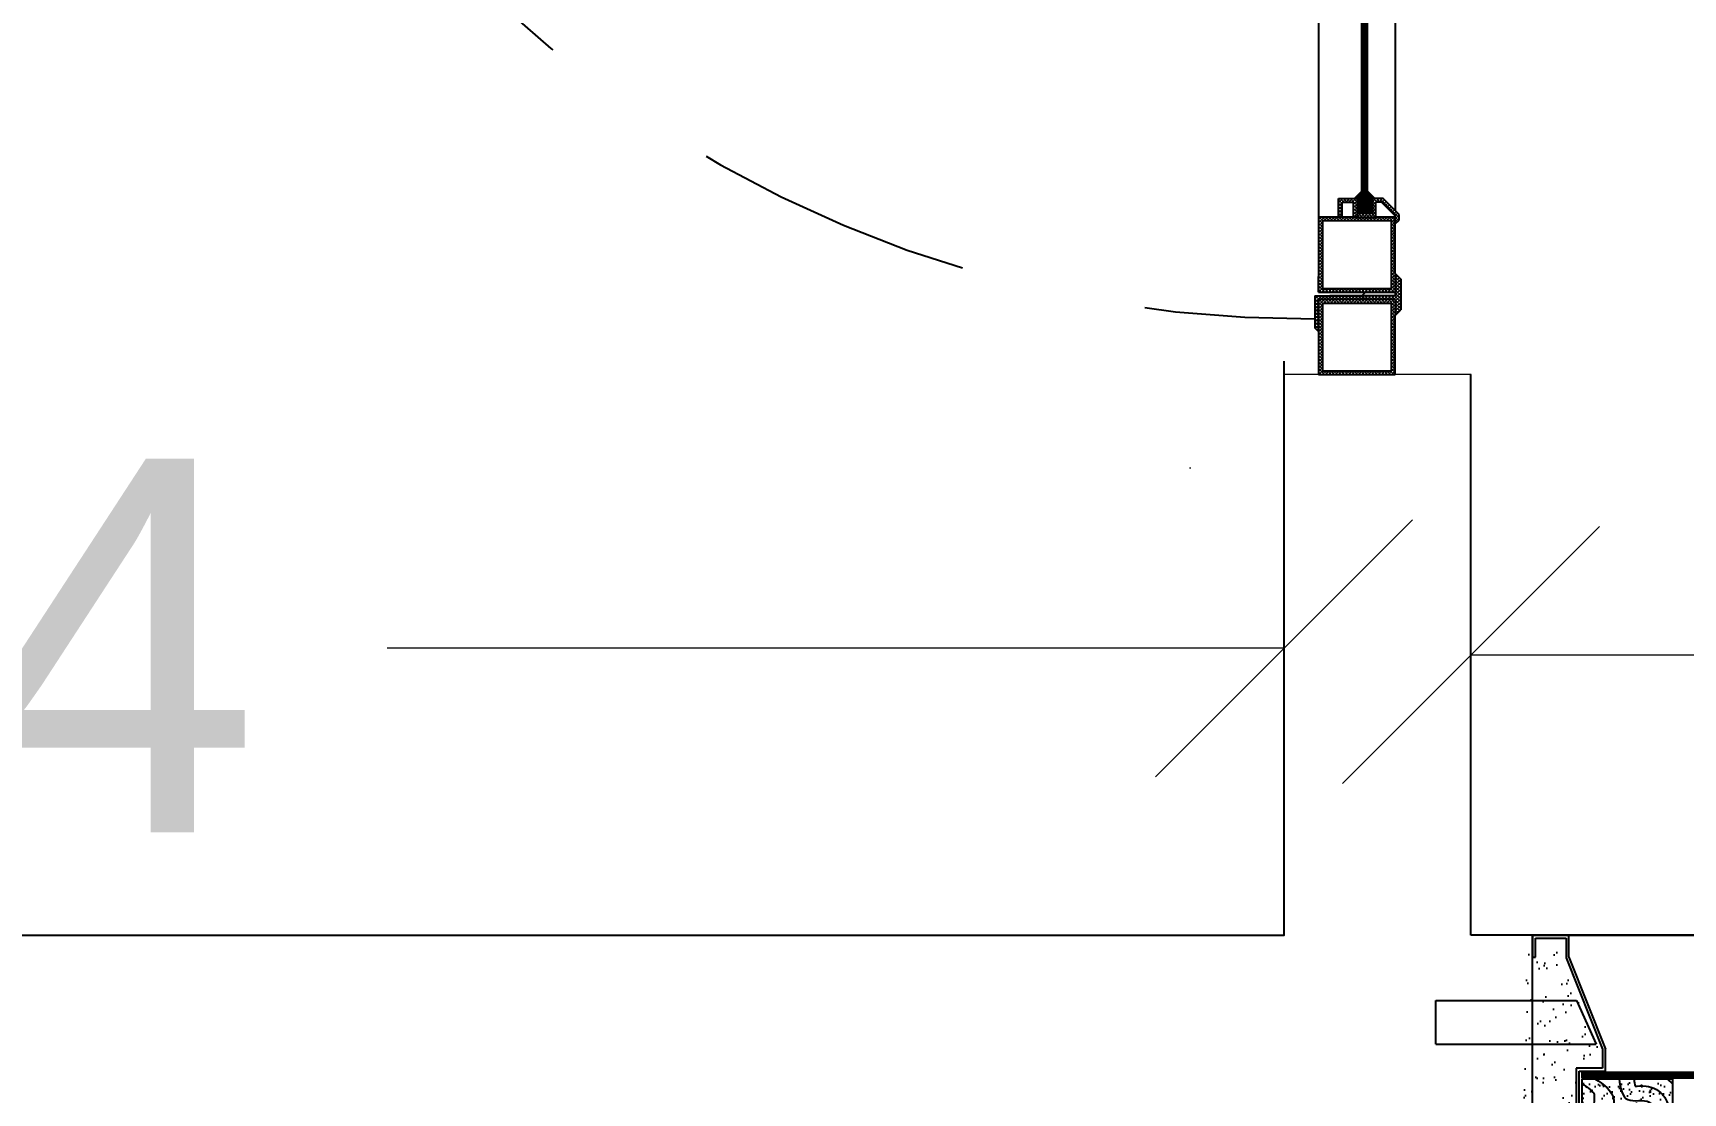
# Model space of a CAD drawing. Header units: metres. Extents: x -355 to 973, y -73 to 238.
# Drawn here: x 499.529 to 500.412, y 214.05 to 214.618 of the extents above; entities that cross this region are included whole.
import ezdxf

# ---------------------------------------------------------------- set-up
doc = ezdxf.new("R2010")
doc.units = ezdxf.units.M
doc.header["$LTSCALE"] = 3
doc.header["$MEASUREMENT"] = 0
doc.linetypes.add('ACAD_ISO02W100', pattern=[15, 12, -3])
doc.linetypes.add('HIDDEN2', pattern=[0.1875, 0.125, -0.0625])
doc.layers.add('05', color=21, linetype='Continuous', lineweight=5)
for name, color, linetype in [('2', 51, 'Continuous'), ('4', 4, 'ACAD_ISO02W100'), ('5', 2, 'Continuous'), ('D-Hatch', 3, 'Continuous'), ('Ditail', 1, 'Continuous')]:
    doc.layers.add(name, color=color, linetype=linetype)
doc.styles.get("Standard").update_dxf_attribs({"font": 'arial.ttf'})
doc.dimstyles.new('ahmad', dxfattribs={"dimtxt": 0.2, "dimasz": 0.1375, "dimexe": 0, "dimexo": 0.0625, "dimgap": 0.09, "dimtad": 0, "dimzin": 0, "dimdsep": 46, "dimtxsty": 'Standard', "dimblk": 'OBLIQUE', "dimcen": 0.09, "dimclrd": 245, "dimclrt": 61, "dimadec": 0, "dimazin": 0, "dimtfac": 1, "dimtofl": 0, "dimtmove": 0, "dimatfit": 3, "dimldrblk": 'OBLIQUE', "dimfxl": 0, "dimfxlon": 1, "dimtolj": 1, "dimtzin": 0, "dimlwd": 13, "dimarcsym": 0})
pattern_1 = [(217.5, (306.5633354, -141.2746786), (0.0002500049, -0.00764708183), [0, -0.0060325, 0, -0.006746875, 0, -0.00644921875]), (187.5, (306.563335, -141.274679), (-0.0070238013, -0.0112003922), [0, -0.003254375, 0, -0.0054371875, 0, -0.00208359375]), (147.5, (306.568217, -141.2746786), (-0.0123592558, -2.2456e-05), [0, -0.001984375, 0, -0.00714375, 0, -0.0093265625]), (137.5, (306.568217, -141.274679), (-0.0119305696, -0.0034832707), [0, -0.0009921875, 0, -0.004683125, 0, -0.0053578125])]

# ---------------------------------------------------------------- blocks, each defined once
blk = doc.blocks.new('ereere')
at = {"layer": 'D-Hatch', "linetype": 'Continuous', "ltscale": 0.1}
h = blk.add_hatch(dxfattribs=at)
h.set_pattern_fill('AR-SAND', color=2, scale=0.0003125, angle=180, style=0)
h.set_pattern_definition([(217.5, (306.563335, -141.274679), (0.0005000098, -0.0152941637), [0, -0.012065, 0, -0.01349375, 0, -0.0128984375]), (187.5, (306.563335, -141.274679), (-0.0140476026, -0.0224007844), [0, -0.00650875, 0, -0.010874375, 0, -0.0041671875]), (147.5, (306.573098, -141.274679), (-0.0247185116, -4.4912e-05), [0, -0.00396875, 0, -0.0142875, 0, -0.018653125]), (137.5, (306.573098, -141.274679), (-0.023861139, -0.0069665414), [0, -0.001984375, 0, -0.00936625, 0, -0.010715625])])
h.paths.add_polyline_path([(193.21465, -173.74811), (193.22872, -173.74811), (193.22872, -173.77545), (193.25059, -173.77545), (193.25059, -173.7653), (193.25215, -173.7653), (193.25215, -173.77702), (193.25666, -173.77702), (193.25666, -173.68327), (193.25215, -173.68327), (193.25215, -173.69499), (193.25059, -173.69499), (193.25059, -173.68483), (193.23419, -173.68483), (193.23419, -173.69533), (193.21465, -173.73795)])
at = {"layer": 'D-Hatch'}
h = blk.add_hatch(dxfattribs=at)
h.set_pattern_fill('AR-SAND', color=1, scale=0.00015625, angle=180, style=0)
h.set_pattern_definition(pattern_1)
edge = h.paths.add_edge_path()
edge.add_spline(control_points=[(193.19714, -173.7577), (193.19588, -173.75769), (193.19395, -173.7575), (193.18978, -173.75796), (193.18784, -173.75833), (193.18369, -173.76076), (193.18229, -173.76245), (193.18048, -173.7653), (193.17994, -173.76656), (193.17884, -173.76923), (193.17836, -173.77042), (193.17786, -173.7713), (193.17767, -173.77152), (193.17721, -173.77192)], knot_values=[0.207475, 0.207475, 0.207475, 0.207475, 0.265787, 0.265787, 0.301433, 0.301433, 0.33708, 0.33708, 0.372726, 0.372726, 0.426688, 0.426688, 0.476539, 0.476539, 0.476539, 0.476539], degree=3, periodic=0)
edge.add_line((193.17721, -173.77192), (193.17721, -173.78119))
edge.add_line((193.17721, -173.78119), (193.1773, -173.78119))
edge.add_spline(control_points=[(193.1773, -173.78119), (193.18013, -173.77954), (193.18593, -173.77616), (193.18783, -173.76302), (193.20363, -173.76813), (193.20508, -173.7587), (193.20581, -173.75385)], knot_values=[0.000761, 0.000761, 0.000761, 0.000761, 0.123708, 0.252477, 0.399323, 0.554146, 0.554146, 0.554146, 0.554146], degree=3, periodic=0)
edge.add_line((193.20581, -173.75385), (193.19791, -173.75385))
edge.add_spline(control_points=[(193.19791, -173.75385), (193.19765, -173.75545), (193.1974, -173.75682), (193.19714, -173.7577)], knot_values=[0.013549, 0.013549, 0.013549, 0.013549, 0.067873, 0.067873, 0.067873, 0.067873], degree=3, periodic=0)
edge = h.paths.add_edge_path(flags=16)
edge.add_spline(control_points=[(193.17721, -173.77192), (193.17767, -173.77152), (193.17786, -173.7713), (193.17836, -173.77042), (193.17884, -173.76923), (193.17994, -173.76656), (193.18048, -173.7653), (193.18229, -173.76245), (193.18369, -173.76076), (193.18784, -173.75833), (193.18978, -173.75796), (193.19395, -173.7575), (193.19588, -173.75769), (193.19714, -173.7577)], knot_values=[0.207475, 0.207475, 0.207475, 0.207475, 0.257327, 0.257327, 0.311288, 0.311288, 0.346935, 0.346935, 0.382581, 0.382581, 0.418228, 0.418228, 0.476539, 0.476539, 0.476539, 0.476539], degree=3, periodic=0)
edge.add_spline(control_points=[(193.19714, -173.7577), (193.1974, -173.75682), (193.19765, -173.75545), (193.19791, -173.75385)], knot_values=[0.013549, 0.013549, 0.013549, 0.013549, 0.067873, 0.067873, 0.067873, 0.067873], degree=3, periodic=0)
edge.add_line((193.19791, -173.75385), (193.18026, -173.75385))
edge.add_spline(control_points=[(193.18026, -173.75385), (193.17936, -173.7545), (193.17852, -173.7552), (193.17761, -173.75611), (193.1774, -173.75632), (193.17721, -173.75653)], knot_values=[0.30723, 0.30723, 0.30723, 0.30723, 0.317654, 0.317654, 0.320823, 0.320823, 0.320823, 0.320823], degree=3, periodic=0)
edge.add_line((193.17721, -173.75653), (193.17721, -173.77192))
edge = h.paths.add_edge_path()
edge.add_spline(control_points=[(193.17721, -173.75653), (193.1774, -173.75632), (193.17761, -173.75611), (193.17852, -173.7552), (193.17936, -173.7545), (193.18026, -173.75385)], knot_values=[0.30723, 0.30723, 0.30723, 0.30723, 0.310399, 0.310399, 0.320823, 0.320823, 0.320823, 0.320823], degree=3, periodic=0)
edge.add_line((193.18026, -173.75385), (193.17721, -173.75385))
edge.add_line((193.17721, -173.75385), (193.17721, -173.75653))
edge = h.paths.add_edge_path()
edge.add_spline(control_points=[(193.22261, -173.78119), (193.22287, -173.78061), (193.2231, -173.78003), (193.22421, -173.77681), (193.22435, -173.77493), (193.22448, -173.77111), (193.22436, -173.77002), (193.22431, -173.76892)], knot_values=[0.248364, 0.248364, 0.248364, 0.248364, 0.25388, 0.25388, 0.279204, 0.279204, 0.314112, 0.314112, 0.314112, 0.314112], degree=3, periodic=0)
edge.add_spline(control_points=[(193.22431, -173.76892), (193.22471, -173.76863), (193.22518, -173.7683), (193.2257, -173.76795)], knot_values=[0.024585, 0.024585, 0.024585, 0.024585, 0.051488, 0.051488, 0.051488, 0.051488], degree=3, periodic=0)
edge.add_line((193.2257, -173.76795), (193.2257, -173.75642))
edge.add_spline(control_points=[(193.22568, -173.75644), (193.22288, -173.75825), (193.2207, -173.75984), (193.21922, -173.76156), (193.21913, -173.76182), (193.219, -173.76269), (193.21917, -173.76464), (193.21929, -173.76873), (193.21932, -173.77023), (193.21843, -173.77371), (193.21748, -173.77571), (193.21462, -173.7786), (193.21302, -173.77939), (193.21035, -173.78033), (193.20919, -173.78052), (193.20555, -173.78097), (193.20347, -173.78091), (193.20155, -173.78108), (193.20116, -173.78114), (193.20088, -173.78119)], knot_values=[0, 0, 0, 0, 0.11577, 0.11577, 0.192459, 0.192459, 0.269149, 0.269149, 0.304241, 0.304241, 0.331039, 0.331039, 0.357837, 0.357837, 0.384634, 0.384634, 0.451421, 0.451421, 0.47355, 0.47355, 0.47355, 0.47355], degree=3, periodic=0)
edge.add_line((193.20088, -173.78119), (193.22261, -173.78119))
edge = h.paths.add_edge_path()
edge.add_line((193.2257, -173.77781), (193.2257, -173.76795))
edge.add_spline(control_points=[(193.2257, -173.76795), (193.22518, -173.7683), (193.22471, -173.76863), (193.22431, -173.76892)], knot_values=[0.024585, 0.024585, 0.024585, 0.024585, 0.051488, 0.051488, 0.051488, 0.051488], degree=3, periodic=0)
edge.add_spline(control_points=[(193.22431, -173.76892), (193.22436, -173.77002), (193.22448, -173.77111), (193.22435, -173.77493), (193.22421, -173.77681), (193.2231, -173.78003), (193.22287, -173.78061), (193.22261, -173.78119)], knot_values=[0.248364, 0.248364, 0.248364, 0.248364, 0.283272, 0.283272, 0.308596, 0.308596, 0.314112, 0.314112, 0.314112, 0.314112], degree=3, periodic=0)
edge.add_line((193.22261, -173.78119), (193.2319, -173.78119))
edge.add_line((193.2319, -173.78119), (193.2319, -173.77781))
edge.add_line((193.2319, -173.77781), (193.2257, -173.77781))
h = blk.add_hatch(dxfattribs=at)
h.set_pattern_fill('AR-SAND', color=1, scale=0.00015625, angle=180, style=0)
h.set_pattern_definition(pattern_1)
edge = h.paths.add_edge_path()
edge.add_spline(control_points=[(193.1773, -173.78119), (193.18013, -173.77954), (193.18593, -173.77616), (193.18783, -173.76302), (193.20363, -173.76813), (193.20508, -173.7587), (193.20581, -173.75385)], knot_values=[0.000761, 0.000761, 0.000761, 0.000761, 0.123708, 0.252477, 0.399323, 0.554146, 0.554146, 0.554146, 0.554146], degree=3, periodic=0)
edge.add_line((193.1773, -173.78119), (193.20088, -173.78119))
edge.add_spline(control_points=[(193.20088, -173.78119), (193.20116, -173.78114), (193.20155, -173.78108), (193.20347, -173.78091), (193.20555, -173.78097), (193.20919, -173.78052), (193.21035, -173.78033), (193.21302, -173.77939), (193.21462, -173.7786), (193.21748, -173.77571), (193.21843, -173.77371), (193.21932, -173.77023), (193.21929, -173.76873), (193.21917, -173.76464), (193.219, -173.76269), (193.21913, -173.76182), (193.21922, -173.76156), (193.2207, -173.75984), (193.22288, -173.75825), (193.22568, -173.75644)], knot_values=[0, 0, 0, 0, 0.022129, 0.022129, 0.088916, 0.088916, 0.115714, 0.115714, 0.142512, 0.142512, 0.169309, 0.169309, 0.204402, 0.204402, 0.281091, 0.281091, 0.35778, 0.35778, 0.47355, 0.47355, 0.47355, 0.47355], degree=3, periodic=0)
edge.add_line((193.2257, -173.75642), (193.2257, -173.75385))
edge.add_line((193.2257, -173.75385), (193.20581, -173.75385))
for p, q in [((193.25215, -173.67702), (192.35215, -173.67702)), ((192.35215, -173.67702), (193.25215, -173.67702))]:
    blk.add_line(p, q)
at = {"layer": 'D-Hatch', "color": 1}
for points, knots in [([(193.18026, -173.75385), (193.17936, -173.7545), (193.17852, -173.7552), (193.17761, -173.75611), (193.1774, -173.75632), (193.17721, -173.75653)], [0.30722961, 0.30722961, 0.30722961, 0.30722961, 0.31765441, 0.31765441, 0.32082332, 0.32082332, 0.32082332, 0.32082332]), ([(193.20581, -173.75385), (193.20508, -173.7587), (193.20363, -173.76813), (193.18783, -173.76302), (193.18593, -173.77616), (193.18013, -173.77954), (193.1773, -173.78119)], [0.0007611, 0.0007611, 0.0007611, 0.0007611, 0.1555834, 0.3024294, 0.4311984, 0.5541457, 0.5541457, 0.5541457, 0.5541457]), ([(193.19714, -173.7577), (193.19588, -173.75769), (193.19395, -173.7575), (193.18978, -173.75796), (193.18784, -173.75833), (193.18369, -173.76076), (193.18229, -173.76245), (193.18048, -173.7653), (193.17994, -173.76656), (193.17884, -173.76923), (193.17836, -173.77042), (193.17786, -173.7713), (193.17767, -173.77152), (193.17721, -173.77192)], [0.2074754, 0.2074754, 0.2074754, 0.2074754, 0.2657866, 0.2657866, 0.3014331, 0.3014331, 0.3370797, 0.3370797, 0.3727263, 0.3727263, 0.4266877, 0.4266877, 0.4765392, 0.4765392, 0.4765392, 0.4765392]), ([(193.22568, -173.75644), (193.22288, -173.75825), (193.2207, -173.75984), (193.21922, -173.76156), (193.21913, -173.76182), (193.219, -173.76269), (193.21917, -173.76464), (193.21929, -173.76873), (193.21932, -173.77023), (193.21843, -173.77371), (193.21748, -173.77571), (193.21462, -173.7786), (193.21302, -173.77939), (193.21035, -173.78033), (193.20919, -173.78052), (193.20555, -173.78097), (193.20347, -173.78091), (193.20155, -173.78108), (193.20116, -173.78114), (193.20088, -173.78119)], [0, 0, 0, 0, 0.1157703, 0.1157703, 0.1924595, 0.1924595, 0.2691487, 0.2691487, 0.3042411, 0.3042411, 0.3310389, 0.3310389, 0.3578367, 0.3578367, 0.3846345, 0.3846345, 0.4514214, 0.4514214, 0.4735504, 0.4735504, 0.4735504, 0.4735504])]:
    blk.add_open_spline(points, degree=3, knots=knots, dxfattribs=at)
blk.add_spline([(193.21876, -173.7538), (193.20863, -173.76532), (193.20811, -173.77526), (193.19448, -173.77813), (193.19082, -173.7811)], degree=3, dxfattribs=at)
blk.add_open_spline([(193.19791, -173.75385), (193.19765, -173.75545), (193.1974, -173.75682), (193.19714, -173.7577)], degree=3, dxfattribs=at)
at = {"layer": 'Ditail', "color": 3}
for p, q in [((193.23262, -173.68874), (193.23262, -173.67702)), ((193.23262, -173.67702), (193.25215, -173.67702)), ((193.25059, -173.67858), (193.23419, -173.67858)), ((193.23419, -173.67858), (193.23419, -173.68908)), ((193.25059, -173.68874), (193.25059, -173.67858)), ((193.25215, -173.67702), (193.25215, -173.68874)), ((193.25215, -173.77702), (193.25215, -173.67702)), ((193.23262, -173.68874), (193.21309, -173.73795)), ((193.23419, -173.68908), (193.21465, -173.73795)), ((193.25215, -173.68874), (193.25059, -173.68874)), ((193.21309, -173.74967), (193.21309, -173.73795)), ((193.21465, -173.73795), (193.21465, -173.74811)), ((193.22715, -173.74967), (193.21309, -173.74967)), ((193.21465, -173.74811), (193.22872, -173.74811)), ((193.22715, -173.77702), (193.22715, -173.74967)), ((193.22872, -173.74811), (193.22872, -173.77545))]:
    blk.add_line(p, q, dxfattribs=at)
at = {"layer": 'Ditail', "color": 1, "linetype": 'HIDDEN2', "ltscale": 0.1}
for p, q in [((193.22864, -173.7119), (193.21799, -173.73533)), ((193.30393, -173.7119), (193.22864, -173.7119)), ((193.30393, -173.73533), (193.30393, -173.7119)), ((193.30393, -173.73533), (193.21799, -173.73533))]:
    blk.add_line(p, q, dxfattribs=at)
at = {"layer": 'Ditail', "color": 2}
for p, q in [((193.2257, -173.75017), (192.3786, -173.75017)), ((193.2257, -173.75329), (192.3786, -173.75329)), ((193.2257, -173.75017), (193.2257, -173.75329))]:
    blk.add_line(p, q, dxfattribs=at)
at = {"layer": 'Ditail', "color": 1}
for p, q in [((193.2257, -173.75095), (192.3786, -173.75095)), ((193.2257, -173.75173), (192.3786, -173.75173)), ((193.2257, -173.75251), (192.3786, -173.75251))]:
    blk.add_line(p, q, dxfattribs=at)
at = {"layer": 'Ditail', "color": 4, "linetype": 'Continuous', "ltscale": 0.1}
for p, q in [((193.17721, -173.75385), (193.17721, -173.78119)), ((193.2257, -173.75385), (193.17721, -173.75385)), ((193.2257, -173.75385), (193.2257, -173.77781))]:
    blk.add_line(p, q, dxfattribs=at)
blk = doc.blocks.new('*X66')
at = {"color": 0}
for p, q in [((20.11, 28.06), (20.12, 28.08)), ((20.47, 31.08), (24.02, 34.62)), ((20.55, 27.62), (21.01, 28.08)), ((20.99, 27.18), (21.89, 28.08)), ((21.35, 31.08), (24.02, 33.74)), ((21.43, 26.74), (22.77, 28.08)), ((21.88, 26.29), (23.66, 28.08)), ((22.24, 31.08), (24.74, 33.58)), ((22.32, 25.85), (24.54, 28.08)), ((22.76, 25.41), (25.43, 28.08)), ((23.12, 31.08), (25.62, 33.58)), ((23.2, 24.97), (26.31, 28.08)), ((24.01, 31.08), (26.51, 33.58)), ((24.69, 25.58), (27.19, 28.08)), ((24.89, 31.08), (27.39, 33.58)), ((25.58, 25.58), (32.02, 32.02)), ((25.77, 31.08), (28.27, 33.58)), ((26.46, 25.58), (32.02, 31.13)), ((26.66, 31.08), (29.16, 33.58)), ((27.34, 25.58), (32.02, 30.25)), ((27.54, 31.08), (30.04, 33.58)), ((28.02, 30.67), (30.93, 33.58)), ((28.02, 29.78), (31.81, 33.58)), ((28.02, 28.9), (32.02, 32.9)), ((28.23, 25.58), (32.02, 29.36)), ((29.11, 25.58), (32.02, 28.48)), ((30, 25.58), (32.02, 27.6)), ((30.88, 25.58), (32.02, 26.71)), ((23.64, 24.53), (24.02, 24.9)), ((31.76, 25.58), (32.02, 25.83))]:
    blk.add_line(p, q, dxfattribs=at)
blk = doc.blocks.new('dfgdfg')
for p, q in [((191.815, -169.4684), (191.815, -170.08423)), ((191.85602, -169.55608), (191.85602, -170.08071))]:
    blk.add_line(p, q)
at = {"layer": '05'}
for p, q in [((191.82617, -170.07421), (191.82553, -170.07484)), ((191.82793, -170.07421), (191.82553, -170.07661)), ((191.82754, -170.07697), (191.82553, -170.07496)), ((191.82754, -170.07637), (191.82553, -170.07838)), ((191.82754, -170.07873), (191.82553, -170.07673)), ((191.82754, -170.07814), (191.82553, -170.08014)), ((191.82754, -170.0805), (191.82553, -170.0785)), ((191.82754, -170.07991), (191.82553, -170.08191)), ((191.82754, -170.08227), (191.82553, -170.08027)), ((191.82855, -170.07621), (191.82655, -170.07421)), ((191.8297, -170.07421), (191.8277, -170.07621)), ((191.83032, -170.07621), (191.82831, -170.07421)), ((191.83147, -170.07421), (191.82946, -170.07621)), ((191.83208, -170.07621), (191.83008, -170.07421)), ((191.83324, -170.07421), (191.83123, -170.07621)), ((191.83555, -170.07791), (191.83185, -170.07421)), ((191.835, -170.07421), (191.833, -170.07621)), ((191.83555, -170.07543), (191.83355, -170.07743)), ((191.83555, -170.0772), (191.83355, -170.0792)), ((191.83555, -170.07968), (191.83355, -170.07768)), ((191.83555, -170.07896), (191.83355, -170.08097)), ((191.83555, -170.08145), (191.83355, -170.07944)), ((191.83555, -170.08073), (191.83355, -170.08273)), ((191.83555, -170.07614), (191.83362, -170.07421)), ((191.83555, -170.07438), (191.83538, -170.07421)), ((191.84384, -170.07421), (191.84357, -170.07448)), ((191.84561, -170.07421), (191.84357, -170.07625)), ((191.84738, -170.07421), (191.84357, -170.07802)), ((191.84557, -170.07733), (191.84357, -170.07532)), ((191.84557, -170.07909), (191.84357, -170.07709)), ((191.84557, -170.07778), (191.84357, -170.07979)), ((191.84557, -170.08086), (191.84357, -170.07886)), ((191.84557, -170.07955), (191.84357, -170.08155)), ((191.84557, -170.08263), (191.84357, -170.08062)), ((191.84623, -170.07621), (191.84422, -170.07421)), ((191.84799, -170.07621), (191.84599, -170.07421)), ((191.84915, -170.07421), (191.84714, -170.07621)), ((191.85802, -170.08447), (191.84776, -170.07421)), ((191.85022, -170.0749), (191.8488, -170.07632)), ((191.8511, -170.07579), (191.84968, -170.07721)), ((191.85199, -170.07667), (191.85057, -170.07809)), ((191.85287, -170.07756), (191.85145, -170.07897)), ((191.85375, -170.07844), (191.85234, -170.07986)), ((191.85464, -170.07932), (191.85322, -170.08074)), ((191.85552, -170.08021), (191.8541, -170.08162)), ((191.81615, -170.08423), (191.815, -170.08538)), ((191.81791, -170.08423), (191.815, -170.08714)), ((191.817, -170.08764), (191.815, -170.08564)), ((191.817, -170.08691), (191.815, -170.08891)), ((191.817, -170.08941), (191.815, -170.08741)), ((191.817, -170.08868), (191.815, -170.09068)), ((191.817, -170.09118), (191.815, -170.08918)), ((191.81736, -170.08623), (191.81535, -170.08423)), ((191.81912, -170.08623), (191.81712, -170.08423)), ((191.81968, -170.08423), (191.81768, -170.08623)), ((191.82089, -170.08623), (191.81889, -170.08423)), ((191.82145, -170.08423), (191.81944, -170.08623)), ((191.82266, -170.08623), (191.82066, -170.08423)), ((191.82322, -170.08423), (191.82121, -170.08623)), ((191.82443, -170.08623), (191.82242, -170.08423)), ((191.82498, -170.08423), (191.82298, -170.08623)), ((191.82619, -170.08623), (191.82419, -170.08423)), ((191.82675, -170.08423), (191.82475, -170.08623)), ((191.82754, -170.08168), (191.82553, -170.08368)), ((191.82754, -170.08404), (191.82553, -170.08203)), ((191.82596, -170.08423), (191.82553, -170.0838)), ((191.82796, -170.08623), (191.82596, -170.08423)), ((191.82852, -170.08423), (191.82652, -170.08623)), ((191.82754, -170.08344), (191.82675, -170.08423)), ((191.82973, -170.08623), (191.82773, -170.08423)), ((191.83029, -170.08423), (191.82828, -170.08623)), ((191.8315, -170.08623), (191.82949, -170.08423)), ((191.83206, -170.08423), (191.83005, -170.08623)), ((191.83327, -170.08623), (191.83126, -170.08423)), ((191.83382, -170.08423), (191.83182, -170.08623)), ((191.83503, -170.08623), (191.83303, -170.08423)), ((191.83555, -170.08322), (191.83355, -170.08121)), ((191.8348, -170.08423), (191.83355, -170.08298)), ((191.83559, -170.08423), (191.83359, -170.08623)), ((191.83555, -170.0825), (191.83382, -170.08423)), ((191.8368, -170.08623), (191.8348, -170.08423)), ((191.83736, -170.08423), (191.83535, -170.08623)), ((191.83583, -170.08222), (191.83555, -170.0825)), ((191.83657, -170.08423), (191.83555, -170.08322)), ((191.83759, -170.08222), (191.83559, -170.08423)), ((191.83833, -170.08423), (191.83633, -170.08222)), ((191.83857, -170.08623), (191.83657, -170.08423)), ((191.83913, -170.08423), (191.83712, -170.08623)), ((191.83936, -170.08222), (191.83736, -170.08423)), ((191.8401, -170.08423), (191.8381, -170.08222)), ((191.84034, -170.08623), (191.83833, -170.08423)), ((191.84089, -170.08423), (191.83889, -170.08623)), ((191.84113, -170.08222), (191.83913, -170.08423)), ((191.84187, -170.08423), (191.83986, -170.08222)), ((191.8421, -170.08623), (191.8401, -170.08423)), ((191.84266, -170.08423), (191.84066, -170.08623)), ((191.8429, -170.08222), (191.84089, -170.08423)), ((191.84364, -170.08423), (191.84163, -170.08222)), ((191.84387, -170.08623), (191.84187, -170.08423)), ((191.84443, -170.08423), (191.84243, -170.08623)), ((191.84557, -170.08132), (191.84266, -170.08423)), ((191.8454, -170.08423), (191.8434, -170.08222)), ((191.84564, -170.08623), (191.84364, -170.08423)), ((191.8462, -170.08423), (191.84419, -170.08623)), ((191.84557, -170.08308), (191.84443, -170.08423)), ((191.84741, -170.08623), (191.8454, -170.08423)), ((191.84797, -170.08423), (191.84596, -170.08623)), ((191.84918, -170.08623), (191.84717, -170.08423)), ((191.84973, -170.08423), (191.84773, -170.08623)), ((191.85094, -170.08623), (191.84894, -170.08423)), ((191.8515, -170.08423), (191.8495, -170.08623)), ((191.85271, -170.08623), (191.85071, -170.08423)), ((191.85327, -170.08423), (191.85126, -170.08623)), ((191.85602, -170.08777), (191.85247, -170.08423)), ((191.85504, -170.08423), (191.85303, -170.08623)), ((191.85602, -170.08501), (191.85401, -170.08702)), ((191.85602, -170.08678), (191.85401, -170.08878)), ((191.85602, -170.08954), (191.85401, -170.08754)), ((191.85602, -170.08855), (191.85401, -170.09055)), ((191.85602, -170.09131), (191.85401, -170.0893)), ((191.85602, -170.086), (191.85424, -170.08423)), ((191.8564, -170.08109), (191.85499, -170.08251)), ((191.85729, -170.08198), (191.85587, -170.08339)), ((191.85602, -170.08424), (191.85601, -170.08423)), ((191.85802, -170.08301), (191.85602, -170.08501)), ((191.85776, -170.08598), (191.85602, -170.08424)), ((191.85802, -170.08478), (191.85602, -170.08678)), ((191.85688, -170.08686), (191.85602, -170.086)), ((191.817, -170.09044), (191.815, -170.09245)), ((191.817, -170.09295), (191.815, -170.09094)), ((191.817, -170.09221), (191.815, -170.09422)), ((191.817, -170.09472), (191.815, -170.09271)), ((191.817, -170.09398), (191.815, -170.09598)), ((191.817, -170.09648), (191.815, -170.09448)), ((191.817, -170.09575), (191.815, -170.09775)), ((191.817, -170.09825), (191.815, -170.09625)), ((191.817, -170.09751), (191.815, -170.09952)), ((191.817, -170.10002), (191.815, -170.09801)), ((191.85602, -170.09032), (191.85401, -170.09232)), ((191.85602, -170.09307), (191.85401, -170.09107)), ((191.85602, -170.09208), (191.85401, -170.09409)), ((191.85602, -170.09484), (191.85401, -170.09284)), ((191.85602, -170.09385), (191.85401, -170.09586)), ((191.85602, -170.09661), (191.85401, -170.09461)), ((191.85602, -170.09562), (191.85401, -170.09762)), ((191.85602, -170.09838), (191.85401, -170.09637)), ((191.85602, -170.09739), (191.85401, -170.09939)), ((191.85602, -170.10015), (191.85401, -170.09814)), ((191.817, -170.09928), (191.815, -170.10129)), ((191.817, -170.10179), (191.815, -170.09978)), ((191.817, -170.10105), (191.815, -170.10305)), ((191.817, -170.10355), (191.815, -170.10155)), ((191.817, -170.10282), (191.815, -170.10482)), ((191.817, -170.10532), (191.815, -170.10332)), ((191.817, -170.10459), (191.815, -170.10659)), ((191.817, -170.10709), (191.815, -170.10509)), ((191.817, -170.10635), (191.815, -170.10836)), ((191.817, -170.10886), (191.815, -170.10685)), ((191.85602, -170.09915), (191.85401, -170.10116)), ((191.85602, -170.10191), (191.85401, -170.09991)), ((191.85602, -170.10092), (191.85401, -170.10293)), ((191.85602, -170.10368), (191.85401, -170.10168)), ((191.85602, -170.10269), (191.85401, -170.10469)), ((191.85602, -170.10545), (191.85401, -170.10345)), ((191.85602, -170.10446), (191.85401, -170.10646)), ((191.85602, -170.10722), (191.85401, -170.10521)), ((191.85602, -170.10623), (191.85401, -170.10823)), ((191.85602, -170.10898), (191.85401, -170.10698)), ((191.817, -170.10812), (191.815, -170.11013)), ((191.817, -170.11063), (191.815, -170.10862)), ((191.817, -170.10989), (191.815, -170.11189)), ((191.817, -170.11239), (191.815, -170.11039)), ((191.817, -170.11166), (191.815, -170.11366)), ((191.817, -170.11416), (191.815, -170.11216)), ((191.817, -170.11342), (191.815, -170.11543)), ((191.817, -170.11593), (191.815, -170.11392)), ((191.817, -170.11519), (191.815, -170.1172)), ((191.817, -170.1177), (191.815, -170.11569)), ((191.85602, -170.10799), (191.85401, -170.11)), ((191.85602, -170.11075), (191.85401, -170.10875)), ((191.85602, -170.10976), (191.85401, -170.11177)), ((191.85602, -170.11252), (191.85401, -170.11052)), ((191.85602, -170.11153), (191.85401, -170.11353)), ((191.85602, -170.11429), (191.85401, -170.11228)), ((191.85602, -170.1133), (191.85401, -170.1153)), ((191.85602, -170.11606), (191.85401, -170.11405)), ((191.85602, -170.11506), (191.85401, -170.11707)), ((191.85602, -170.11782), (191.85401, -170.11582)), ((191.85641, -170.11468), (191.85602, -170.11506)), ((191.85729, -170.11556), (191.85602, -170.11683)), ((191.85902, -170.11906), (191.85602, -170.11606)), ((191.817, -170.11696), (191.815, -170.11896)), ((191.817, -170.11946), (191.815, -170.11746)), ((191.817, -170.11873), (191.815, -170.12073)), ((191.817, -170.12123), (191.815, -170.11923)), ((191.817, -170.1205), (191.815, -170.1225)), ((191.81831, -170.12431), (191.815, -170.121)), ((191.817, -170.12226), (191.815, -170.12427)), ((191.81654, -170.12431), (191.815, -170.12276)), ((191.81873, -170.1223), (191.81672, -170.12431)), ((191.82008, -170.12431), (191.81807, -170.1223)), ((191.8205, -170.1223), (191.81849, -170.12431)), ((191.82184, -170.12431), (191.81984, -170.1223)), ((191.82226, -170.1223), (191.82026, -170.12431)), ((191.82361, -170.12431), (191.82161, -170.1223)), ((191.82403, -170.1223), (191.82203, -170.12431)), ((191.82538, -170.12431), (191.82338, -170.1223)), ((191.8258, -170.1223), (191.8238, -170.12431)), ((191.82715, -170.12431), (191.82514, -170.1223)), ((191.82757, -170.1223), (191.82556, -170.12431)), ((191.82892, -170.12431), (191.82691, -170.1223)), ((191.82933, -170.1223), (191.82733, -170.12431)), ((191.83068, -170.12431), (191.82868, -170.1223)), ((191.8311, -170.1223), (191.8291, -170.12431)), ((191.83245, -170.12431), (191.83045, -170.1223)), ((191.83287, -170.1223), (191.83087, -170.12431)), ((191.83422, -170.12431), (191.83221, -170.1223)), ((191.83464, -170.1223), (191.83263, -170.12431)), ((191.83599, -170.12431), (191.83398, -170.1223)), ((191.83641, -170.1223), (191.8344, -170.12431)), ((191.83775, -170.12431), (191.83575, -170.1223)), ((191.83817, -170.1223), (191.83617, -170.12431)), ((191.83952, -170.12431), (191.83752, -170.1223)), ((191.83994, -170.1223), (191.83794, -170.12431)), ((191.84129, -170.12431), (191.83929, -170.1223)), ((191.84171, -170.1223), (191.83971, -170.12431)), ((191.84306, -170.12431), (191.84105, -170.1223)), ((191.84348, -170.1223), (191.84147, -170.12431)), ((191.84483, -170.12431), (191.84282, -170.1223)), ((191.84524, -170.1223), (191.84324, -170.12431)), ((191.84659, -170.12431), (191.84459, -170.1223)), ((191.84701, -170.1223), (191.84501, -170.12431)), ((191.84836, -170.12431), (191.84636, -170.1223)), ((191.84878, -170.1223), (191.84678, -170.12431)), ((191.85013, -170.12431), (191.84812, -170.1223)), ((191.85055, -170.1223), (191.84854, -170.12431)), ((191.8519, -170.12431), (191.84989, -170.1223)), ((191.85232, -170.1223), (191.85031, -170.12431)), ((191.85366, -170.12431), (191.85166, -170.1223)), ((191.85602, -170.12037), (191.85208, -170.12431)), ((191.85543, -170.12431), (191.85343, -170.1223)), ((191.85602, -170.12214), (191.85385, -170.12431)), ((191.85602, -170.11683), (191.85401, -170.11884)), ((191.85602, -170.11959), (191.85401, -170.11759)), ((191.85602, -170.1186), (191.85401, -170.1206)), ((191.85602, -170.12136), (191.85401, -170.11936)), ((191.85602, -170.12313), (191.85401, -170.12112)), ((191.85902, -170.12443), (191.85514, -170.12832)), ((191.85602, -170.1239), (191.85562, -170.12431)), ((191.85818, -170.11644), (191.85602, -170.1186)), ((191.85902, -170.11736), (191.85602, -170.12037)), ((191.85902, -170.12083), (191.85602, -170.11782)), ((191.85902, -170.11913), (191.85602, -170.12214)), ((191.85902, -170.1226), (191.85602, -170.11959)), ((191.85902, -170.1209), (191.85602, -170.1239)), ((191.85902, -170.12437), (191.85602, -170.12136)), ((191.85902, -170.12267), (191.85602, -170.12567)), ((191.85902, -170.12613), (191.85602, -170.12313)), ((191.85902, -170.1279), (191.85602, -170.12489)), ((191.81472, -170.12631), (191.81299, -170.12804)), ((191.81649, -170.12631), (191.81299, -170.12981)), ((191.815, -170.12983), (191.81299, -170.12783)), ((191.815, -170.12957), (191.81299, -170.13157)), ((191.815, -170.1316), (191.81299, -170.1296)), ((191.815, -170.13134), (191.81299, -170.13334)), ((191.815, -170.13337), (191.81299, -170.13137)), ((191.815, -170.13311), (191.81299, -170.13511)), ((191.815, -170.13514), (191.81299, -170.13313)), ((191.81525, -170.12832), (191.81324, -170.12631)), ((191.81625, -170.12832), (191.815, -170.12957)), ((191.81802, -170.12832), (191.815, -170.13134)), ((191.817, -170.13184), (191.815, -170.12983)), ((191.817, -170.1311), (191.815, -170.13311)), ((191.817, -170.13361), (191.815, -170.1316)), ((191.817, -170.13287), (191.815, -170.13487)), ((191.817, -170.13537), (191.815, -170.13337)), ((191.81701, -170.12832), (191.81501, -170.12631)), ((191.81725, -170.13032), (191.81525, -170.12832)), ((191.81826, -170.12631), (191.81625, -170.12832)), ((191.81878, -170.12832), (191.81678, -170.12631)), ((191.81902, -170.13032), (191.81701, -170.12832)), ((191.81979, -170.12832), (191.81778, -170.13032)), ((191.82002, -170.12631), (191.81802, -170.12832)), ((191.82055, -170.12832), (191.81854, -170.12631)), ((191.82078, -170.13032), (191.81878, -170.12832)), ((191.82156, -170.12832), (191.81955, -170.13032)), ((191.82179, -170.12631), (191.81979, -170.12832)), ((191.82232, -170.12832), (191.82031, -170.12631)), ((191.82255, -170.13032), (191.82055, -170.12832)), ((191.82332, -170.12832), (191.82132, -170.13032)), ((191.82356, -170.12631), (191.82156, -170.12832)), ((191.82408, -170.12832), (191.82208, -170.12631)), ((191.82432, -170.13032), (191.82232, -170.12832)), ((191.82509, -170.12832), (191.82309, -170.13032)), ((191.82533, -170.12631), (191.82332, -170.12832)), ((191.82585, -170.12832), (191.82385, -170.12631)), ((191.82609, -170.13032), (191.82408, -170.12832)), ((191.82686, -170.12832), (191.82485, -170.13032)), ((191.82709, -170.12631), (191.82509, -170.12832)), ((191.82762, -170.12832), (191.82562, -170.12631)), ((191.82786, -170.13032), (191.82585, -170.12832)), ((191.82863, -170.12832), (191.82662, -170.13032)), ((191.82886, -170.12631), (191.82686, -170.12832)), ((191.82939, -170.12832), (191.82738, -170.12631)), ((191.82962, -170.13032), (191.82762, -170.12832)), ((191.83039, -170.12832), (191.82839, -170.13032)), ((191.83063, -170.12631), (191.82863, -170.12832)), ((191.83116, -170.12832), (191.82915, -170.12631)), ((191.83139, -170.13032), (191.82939, -170.12832)), ((191.83216, -170.12832), (191.83016, -170.13032)), ((191.8324, -170.12631), (191.83039, -170.12832)), ((191.83292, -170.12832), (191.83092, -170.12631)), ((191.83316, -170.13032), (191.83116, -170.12832)), ((191.83393, -170.12832), (191.83193, -170.13032)), ((191.83417, -170.12631), (191.83216, -170.12832)), ((191.83469, -170.12832), (191.83269, -170.12631)), ((191.83493, -170.13032), (191.83292, -170.12832)), ((191.8357, -170.12832), (191.83369, -170.13032)), ((191.83593, -170.12631), (191.83393, -170.12832)), ((191.83646, -170.12832), (191.83445, -170.12631)), ((191.83669, -170.13032), (191.83469, -170.12832)), ((191.83746, -170.12832), (191.83546, -170.13032)), ((191.8377, -170.12631), (191.8357, -170.12832)), ((191.83823, -170.12832), (191.83622, -170.12631)), ((191.83846, -170.13032), (191.83646, -170.12832)), ((191.83923, -170.12832), (191.83723, -170.13032)), ((191.83876, -170.12702), (191.83746, -170.12832)), ((191.83999, -170.12832), (191.83799, -170.12631)), ((191.84023, -170.13032), (191.83823, -170.12832)), ((191.83947, -170.12631), (191.83876, -170.12702)), ((191.841, -170.12832), (191.839, -170.13032)), ((191.83964, -170.12791), (191.83923, -170.12832)), ((191.84124, -170.12631), (191.83964, -170.12791)), ((191.84176, -170.12832), (191.83976, -170.12631)), ((191.842, -170.13032), (191.83999, -170.12832)), ((191.84277, -170.12832), (191.84076, -170.13032)), ((191.843, -170.12631), (191.841, -170.12832)), ((191.84353, -170.12832), (191.84153, -170.12631)), ((191.84377, -170.13032), (191.84176, -170.12832)), ((191.84454, -170.12832), (191.84253, -170.13032)), ((191.84477, -170.12631), (191.84277, -170.12832)), ((191.8453, -170.12832), (191.84329, -170.12631)), ((191.84553, -170.13032), (191.84353, -170.12832)), ((191.8463, -170.12832), (191.8443, -170.13032)), ((191.84654, -170.12631), (191.84454, -170.12832)), ((191.84707, -170.12832), (191.84506, -170.12631)), ((191.8473, -170.13032), (191.8453, -170.12832)), ((191.84807, -170.12832), (191.84607, -170.13032)), ((191.84831, -170.12631), (191.8463, -170.12832)), ((191.84883, -170.12832), (191.84683, -170.12631)), ((191.84907, -170.13032), (191.84707, -170.12832)), ((191.84984, -170.12832), (191.84784, -170.13032)), ((191.85008, -170.12631), (191.84807, -170.12832)), ((191.8506, -170.12832), (191.8486, -170.12631)), ((191.85084, -170.13032), (191.84883, -170.12832)), ((191.85161, -170.12832), (191.8496, -170.13032)), ((191.85184, -170.12631), (191.84984, -170.12832)), ((191.85237, -170.12832), (191.85036, -170.12631)), ((191.8526, -170.13032), (191.8506, -170.12832)), ((191.85337, -170.12832), (191.85137, -170.13032)), ((191.85361, -170.12631), (191.85161, -170.12832)), ((191.85414, -170.12832), (191.85213, -170.12631)), ((191.85602, -170.13197), (191.85237, -170.12832)), ((191.85514, -170.12832), (191.85314, -170.13032)), ((191.85538, -170.12631), (191.85337, -170.12832)), ((191.8559, -170.12832), (191.8539, -170.12631)), ((191.85602, -170.12921), (191.85401, -170.13121)), ((191.85602, -170.13097), (191.85401, -170.13298)), ((191.85602, -170.13373), (191.85401, -170.13173)), ((191.85602, -170.13274), (191.85401, -170.13475)), ((191.85602, -170.1355), (191.85401, -170.1335)), ((191.85602, -170.1302), (191.85414, -170.12832)), ((191.85902, -170.12967), (191.85567, -170.12631)), ((191.85602, -170.12843), (191.8559, -170.12832)), ((191.85902, -170.1262), (191.85602, -170.12921)), ((191.85902, -170.12797), (191.85602, -170.13097)), ((191.85902, -170.13144), (191.85602, -170.12843)), ((191.85902, -170.12974), (191.85602, -170.13274)), ((191.85902, -170.1332), (191.85602, -170.1302)), ((191.85902, -170.1315), (191.85602, -170.13451)), ((191.85842, -170.13437), (191.85602, -170.13197)), ((191.85902, -170.13327), (191.85602, -170.13628)), ((191.85754, -170.13525), (191.85602, -170.13373)), ((191.815, -170.13487), (191.81299, -170.13688)), ((191.815, -170.13691), (191.81299, -170.1349)), ((191.815, -170.13664), (191.81299, -170.13865)), ((191.815, -170.13867), (191.81299, -170.13667)), ((191.815, -170.13841), (191.81299, -170.14041)), ((191.815, -170.14044), (191.81299, -170.13844)), ((191.815, -170.14018), (191.81299, -170.14218)), ((191.815, -170.14221), (191.81299, -170.1402)), ((191.815, -170.14398), (191.81299, -170.14197)), ((191.815, -170.14194), (191.81329, -170.14365)), ((191.817, -170.13464), (191.815, -170.13664)), ((191.817, -170.13714), (191.815, -170.13514)), ((191.817, -170.13641), (191.815, -170.13841)), ((191.817, -170.13891), (191.815, -170.13691)), ((191.817, -170.13817), (191.815, -170.14018)), ((191.817, -170.14068), (191.815, -170.13867)), ((191.817, -170.13994), (191.815, -170.14194)), ((191.817, -170.14245), (191.815, -170.14044)), ((191.817, -170.14171), (191.815, -170.14371)), ((191.817, -170.14421), (191.815, -170.14221)), ((191.85602, -170.13451), (191.85401, -170.13651)), ((191.85602, -170.13727), (191.85401, -170.13527)), ((191.85602, -170.13628), (191.85401, -170.13828)), ((191.85602, -170.13904), (191.85401, -170.13703)), ((191.85602, -170.13805), (191.85401, -170.14005)), ((191.85602, -170.1408), (191.85401, -170.1388)), ((191.85602, -170.13981), (191.85401, -170.14182)), ((191.85602, -170.14257), (191.85401, -170.14057)), ((191.85602, -170.14158), (191.85401, -170.14359)), ((191.85602, -170.14434), (191.85401, -170.14234)), ((191.85666, -170.13614), (191.85602, -170.1355)), ((191.815, -170.14371), (191.81418, -170.14453)), ((191.817, -170.14348), (191.815, -170.14548)), ((191.817, -170.14598), (191.815, -170.14398)), ((191.817, -170.14524), (191.815, -170.14725)), ((191.817, -170.14775), (191.815, -170.14574)), ((191.817, -170.14701), (191.815, -170.14902)), ((191.817, -170.14952), (191.815, -170.14751)), ((191.817, -170.14878), (191.815, -170.15078)), ((191.817, -170.15128), (191.815, -170.14928)), ((191.817, -170.15055), (191.815, -170.15255)), ((191.817, -170.15305), (191.815, -170.15105)), ((191.85602, -170.14335), (191.85401, -170.14535)), ((191.85602, -170.14611), (191.85401, -170.1441)), ((191.85602, -170.14512), (191.85401, -170.14712)), ((191.85602, -170.14788), (191.85401, -170.14587)), ((191.85602, -170.14688), (191.85401, -170.14889)), ((191.85602, -170.14964), (191.85401, -170.14764)), ((191.85602, -170.14865), (191.85401, -170.15066)), ((191.85602, -170.15141), (191.85401, -170.14941)), ((191.85602, -170.15042), (191.85401, -170.15242)), ((191.85602, -170.15318), (191.85401, -170.15118)), ((191.817, -170.15232), (191.815, -170.15432)), ((191.817, -170.15482), (191.815, -170.15282)), ((191.817, -170.15408), (191.815, -170.15609)), ((191.817, -170.15659), (191.815, -170.15458)), ((191.817, -170.15585), (191.815, -170.15785)), ((191.817, -170.15836), (191.815, -170.15635)), ((191.817, -170.15762), (191.815, -170.15962)), ((191.817, -170.16012), (191.815, -170.15812)), ((191.817, -170.15939), (191.815, -170.16139)), ((191.817, -170.16189), (191.815, -170.15989)), ((191.85602, -170.15219), (191.85401, -170.15419)), ((191.85602, -170.15495), (191.85401, -170.15294)), ((191.85602, -170.15396), (191.85401, -170.15596)), ((191.85602, -170.15671), (191.85401, -170.15471)), ((191.85602, -170.15572), (191.85401, -170.15773)), ((191.85602, -170.15848), (191.85401, -170.15648)), ((191.85602, -170.15749), (191.85401, -170.1595)), ((191.85602, -170.16025), (191.85401, -170.15825)), ((191.85602, -170.15926), (191.85401, -170.16126)), ((191.85602, -170.16202), (191.85401, -170.16001)), ((191.89653, -170.1684), (191.79653, -170.1684)), ((191.817, -170.16115), (191.815, -170.16316)), ((191.817, -170.16366), (191.815, -170.16165)), ((191.817, -170.16292), (191.815, -170.16493)), ((191.817, -170.16543), (191.815, -170.16342)), ((191.817, -170.16469), (191.815, -170.16669)), ((191.8182, -170.1684), (191.815, -170.16519)), ((191.81643, -170.1684), (191.815, -170.16696)), ((191.81707, -170.16639), (191.81506, -170.1684)), ((191.81883, -170.16639), (191.81683, -170.1684)), ((191.81997, -170.1684), (191.81797, -170.16639)), ((191.8206, -170.16639), (191.8186, -170.1684)), ((191.82174, -170.1684), (191.81973, -170.16639)), ((191.82237, -170.16639), (191.82037, -170.1684)), ((191.82351, -170.1684), (191.8215, -170.16639)), ((191.82414, -170.16639), (191.82213, -170.1684)), ((191.82527, -170.1684), (191.82327, -170.16639)), ((191.82591, -170.16639), (191.8239, -170.1684)), ((191.82704, -170.1684), (191.82504, -170.16639)), ((191.82767, -170.16639), (191.82567, -170.1684)), ((191.82881, -170.1684), (191.8268, -170.16639)), ((191.82944, -170.16639), (191.82744, -170.1684)), ((191.83058, -170.1684), (191.82857, -170.16639)), ((191.83121, -170.16639), (191.8292, -170.1684)), ((191.83234, -170.1684), (191.83034, -170.16639)), ((191.83298, -170.16639), (191.83097, -170.1684)), ((191.83411, -170.1684), (191.83211, -170.16639)), ((191.83474, -170.16639), (191.83274, -170.1684)), ((191.83588, -170.1684), (191.83388, -170.16639)), ((191.83651, -170.16639), (191.83451, -170.1684)), ((191.83765, -170.1684), (191.83564, -170.16639)), ((191.83828, -170.16639), (191.83628, -170.1684)), ((191.83942, -170.1684), (191.83741, -170.16639)), ((191.84005, -170.16639), (191.83804, -170.1684)), ((191.84118, -170.1684), (191.83918, -170.16639)), ((191.84182, -170.16639), (191.83981, -170.1684)), ((191.84295, -170.1684), (191.84095, -170.16639)), ((191.84358, -170.16639), (191.84158, -170.1684)), ((191.84472, -170.1684), (191.84271, -170.16639)), ((191.84535, -170.16639), (191.84335, -170.1684)), ((191.84649, -170.1684), (191.84448, -170.16639)), ((191.84712, -170.16639), (191.84511, -170.1684)), ((191.84825, -170.1684), (191.84625, -170.16639)), ((191.84889, -170.16639), (191.84688, -170.1684)), ((191.85002, -170.1684), (191.84802, -170.16639)), ((191.85065, -170.16639), (191.84865, -170.1684)), ((191.85179, -170.1684), (191.84979, -170.16639)), ((191.85242, -170.16639), (191.85042, -170.1684)), ((191.85356, -170.1684), (191.85155, -170.16639)), ((191.85602, -170.16456), (191.85219, -170.1684)), ((191.85533, -170.1684), (191.85332, -170.16639)), ((191.85602, -170.16633), (191.85395, -170.1684)), ((191.85602, -170.16103), (191.85401, -170.16303)), ((191.85602, -170.16379), (191.85401, -170.16178)), ((191.85602, -170.16279), (191.85401, -170.1648)), ((191.85602, -170.16555), (191.85401, -170.16355)), ((191.85602, -170.16732), (191.85401, -170.16532)), ((191.85602, -170.1681), (191.85572, -170.1684)), ((191.74653, -170.2184), (191.74588, -170.2184))]:
    blk.add_line(p, q, dxfattribs=at)
at = {"layer": '2'}
for p, q in [((191.83868, -170.07822), (191.83868, -169.55857)), ((191.83931, -170.07822), (191.83931, -169.55857)), ((191.83994, -170.07822), (191.83994, -169.55857)), ((191.84056, -170.07822), (191.84056, -169.55857))]:
    blk.add_line(p, q, dxfattribs=at)
at = {"layer": '4'}
for p, q in [((191.83806, -170.07822), (191.83806, -169.55857)), ((191.84106, -170.07822), (191.84106, -169.55857)), ((191.83412, -170.07421), (191.83806, -170.07028)), ((191.845, -170.07421), (191.84106, -170.07028)), ((191.82553, -170.07421), (191.83555, -170.07421)), ((191.82553, -170.08423), (191.82553, -170.07421)), ((191.82754, -170.08423), (191.82754, -170.07621)), ((191.82754, -170.07621), (191.83355, -170.07621)), ((191.83355, -170.07621), (191.83355, -170.08423)), ((191.83555, -170.07421), (191.83555, -170.08423)), ((191.84106, -170.07822), (191.83806, -170.07822)), ((191.84357, -170.07421), (191.84357, -170.08222)), ((191.84952, -170.07421), (191.84357, -170.07421)), ((191.84557, -170.08423), (191.84557, -170.07621)), ((191.84869, -170.07621), (191.84557, -170.07621)), ((191.85602, -170.08354), (191.84869, -170.07621)), ((191.85802, -170.08271), (191.84952, -170.07421)), ((191.815, -170.08423), (191.815, -170.11585)), ((191.82553, -170.08423), (191.815, -170.08423)), ((191.85401, -170.08623), (191.817, -170.08623)), ((191.817, -170.08623), (191.817, -170.1223)), ((191.83355, -170.08423), (191.82754, -170.08423)), ((191.84357, -170.08222), (191.83555, -170.08222)), ((191.85602, -170.08423), (191.84557, -170.08423)), ((191.85401, -170.1223), (191.85401, -170.08623)), ((191.85602, -170.08423), (191.85602, -170.08354)), ((191.85602, -170.08772), (191.85802, -170.08572)), ((191.85602, -170.11429), (191.85602, -170.08772)), ((191.85802, -170.08572), (191.85802, -170.08271)), ((191.815, -170.11729), (191.815, -170.11585)), ((191.85602, -170.11429), (191.85902, -170.11729)), ((191.817, -170.1223), (191.85401, -170.1223)), ((191.84005, -170.12431), (191.83804, -170.12631)), ((191.84005, -170.12431), (191.85602, -170.12431)), ((191.85602, -170.12431), (191.85602, -170.12631)), ((191.85902, -170.11729), (191.85902, -170.13377)), ((191.81299, -170.12631), (191.83804, -170.12631)), ((191.81299, -170.12631), (191.81299, -170.14335)), ((191.815, -170.14034), (191.815, -170.12832)), ((191.85401, -170.13032), (191.817, -170.13032)), ((191.817, -170.13032), (191.817, -170.16639)), ((191.85602, -170.12631), (191.82101, -170.12631)), ((191.84005, -170.12832), (191.83804, -170.12631)), ((191.85401, -170.16639), (191.85401, -170.13032)), ((191.85602, -170.13678), (191.85902, -170.13377)), ((191.85602, -170.1684), (191.85602, -170.13678)), ((191.815, -170.14535), (191.81299, -170.14335)), ((191.815, -170.14535), (191.815, -170.1684)), ((191.815, -170.1684), (191.85602, -170.1684)), ((191.817, -170.16639), (191.85401, -170.16639))]:
    blk.add_line(p, q, dxfattribs=at)
at = {"layer": '5'}
for p, q in [((191.82754, -170.08423), (191.82553, -170.08423)), ((191.83555, -170.08423), (191.83355, -170.08423)), ((191.83555, -170.08423), (191.84557, -170.08423)), ((191.85602, -170.08772), (191.85602, -170.08423)), ((191.85602, -170.11429), (191.85602, -170.12431)), ((191.815, -170.12431), (191.815, -170.11729)), ((191.815, -170.12431), (191.84005, -170.12431)), ((191.85602, -170.12832), (191.815, -170.12832)), ((191.815, -170.12832), (191.815, -170.14535)), ((191.85602, -170.12832), (191.85602, -170.13678))]:
    blk.add_line(p, q, dxfattribs=at)
at = {"layer": 'Ditail', "color": 1, "linetype": 'HIDDEN2', "ltscale": 0.4}
blk.add_arc((191.80798, -169.50256), 0.63603, 217.18484, 270.45132, dxfattribs=at)
at = {"layer": '2', "extrusion": (0, 0, -1), "xscale": 0.001001994631451453, "yscale": 0.001001994631451453, "zscale": -0.001001994631455534, "rotation": 270}
blk.add_blockref('*X66', (-191.8692, -170.05014), dxfattribs=at)
blk = doc.blocks.new('_Oblique')
at = {"color": 0, "linetype": 'ByBlock', "lineweight": -2}
blk.add_line((-0.5, -0.5), (0.5, 0.5), dxfattribs=at)
blk = doc.blocks.new('*D159')
at = {"color": 245, "lineweight": 13, "transparency": 16777216}
for p, q in [((500.29855, 214.28483), (501.57819, 214.28483)), ((503.55705, 214.28483), (502.27742, 214.28483))]:
    blk.add_line(p, q, dxfattribs=at)
at = {"layer": 'Defpoints', "color": 0, "transparency": 16777216}
for p in [(500.29855, 214.28483), (503.55705, 214.28483), (503.55705, 214.28483)]:
    blk.add_point(p, dxfattribs=at)
at = {"color": 245, "lineweight": 13, "transparency": 16777216, "xscale": 0.1375, "yscale": 0.1375, "zscale": 0.1375, "rotation": 180}
blk.add_blockref('_Oblique', (500.29855, 214.28483), dxfattribs=at)
at = {"color": 245, "lineweight": 13, "transparency": 16777216, "xscale": 0.1375, "yscale": 0.1375, "zscale": 0.1375}
blk.add_blockref('_Oblique', (503.55705, 214.28483), dxfattribs=at)
at = {"color": 61, "transparency": 16777216, "insert": (501.9278, 214.28483), "char_height": 0.2, "attachment_point": 5}
blk.add_mtext('\\A1;3.26', dxfattribs=at)
blk = doc.blocks.new('*D163')
at = {"color": 245, "lineweight": 13, "transparency": 16777216}
for p, q in [((498.55855, 214.28842), (499.03862, 214.28842)), ((500.19855, 214.28842), (499.71849, 214.28842))]:
    blk.add_line(p, q, dxfattribs=at)
at = {"layer": 'Defpoints', "color": 0, "transparency": 16777216}
for p in [(498.55855, 214.28842), (500.19855, 214.28842), (500.19855, 214.28842)]:
    blk.add_point(p, dxfattribs=at)
at = {"color": 245, "lineweight": 13, "transparency": 16777216, "xscale": 0.1375, "yscale": 0.1375, "zscale": 0.1375, "rotation": 180}
blk.add_blockref('_Oblique', (498.55855, 214.28842), dxfattribs=at)
at = {"color": 245, "lineweight": 13, "transparency": 16777216, "xscale": 0.1375, "yscale": 0.1375, "zscale": 0.1375}
blk.add_blockref('_Oblique', (500.19855, 214.28842), dxfattribs=at)
at = {"color": 61, "transparency": 16777216, "insert": (499.37855, 214.28842), "char_height": 0.2, "attachment_point": 5}
blk.add_mtext('\\A1;1.64', dxfattribs=at)

msp = doc.modelspace()

# ---------------------------------------------------------------- linework, layer by layer
for p, q in [((498.74855, 214.13483), (500.19855, 214.13483)), ((500.37855, 214.13483), (500.29855, 214.13483))]:
    msp.add_line(p, q)
for points in [[(500.19855, 215.13483), (500.19855, 215.23483), (498.55855, 215.23483), (498.55855, 214.13483), (500.19855, 214.13483), (500.19855, 214.44201)], [(500.29855, 214.13483), (500.29855, 214.43483)]]:
    msp.add_lwpolyline(points)

# ---------------------------------------------------------------- block references
msp.add_blockref('dfgdfg', (308.40203, 384.60322))
at = {"xscale": -1}
msp.add_blockref('ereere', (693.5836, 387.81185), dxfattribs=at)

# ---------------------------------------------------------------- dimensions: what is measured, and where the dimension line sits
for base, p1, p2, picture, middle in [((500.19855, 214.28842), (498.55855, 214.28842), (500.19855, 214.28842), '*D163', (499.37855, 214.28842)), ((503.55705, 214.28483), (500.29855, 214.28483), (503.55705, 214.28483), '*D159', (501.9278, 214.28483))]:
    dim = msp.add_linear_dim(base=base, p1=p1, p2=p2, dimstyle='ahmad')
    dim.commit()
    dim.dimension.update_dxf_attribs({"geometry": picture, "text_midpoint": middle})

doc.saveas('drawing.dxf')
